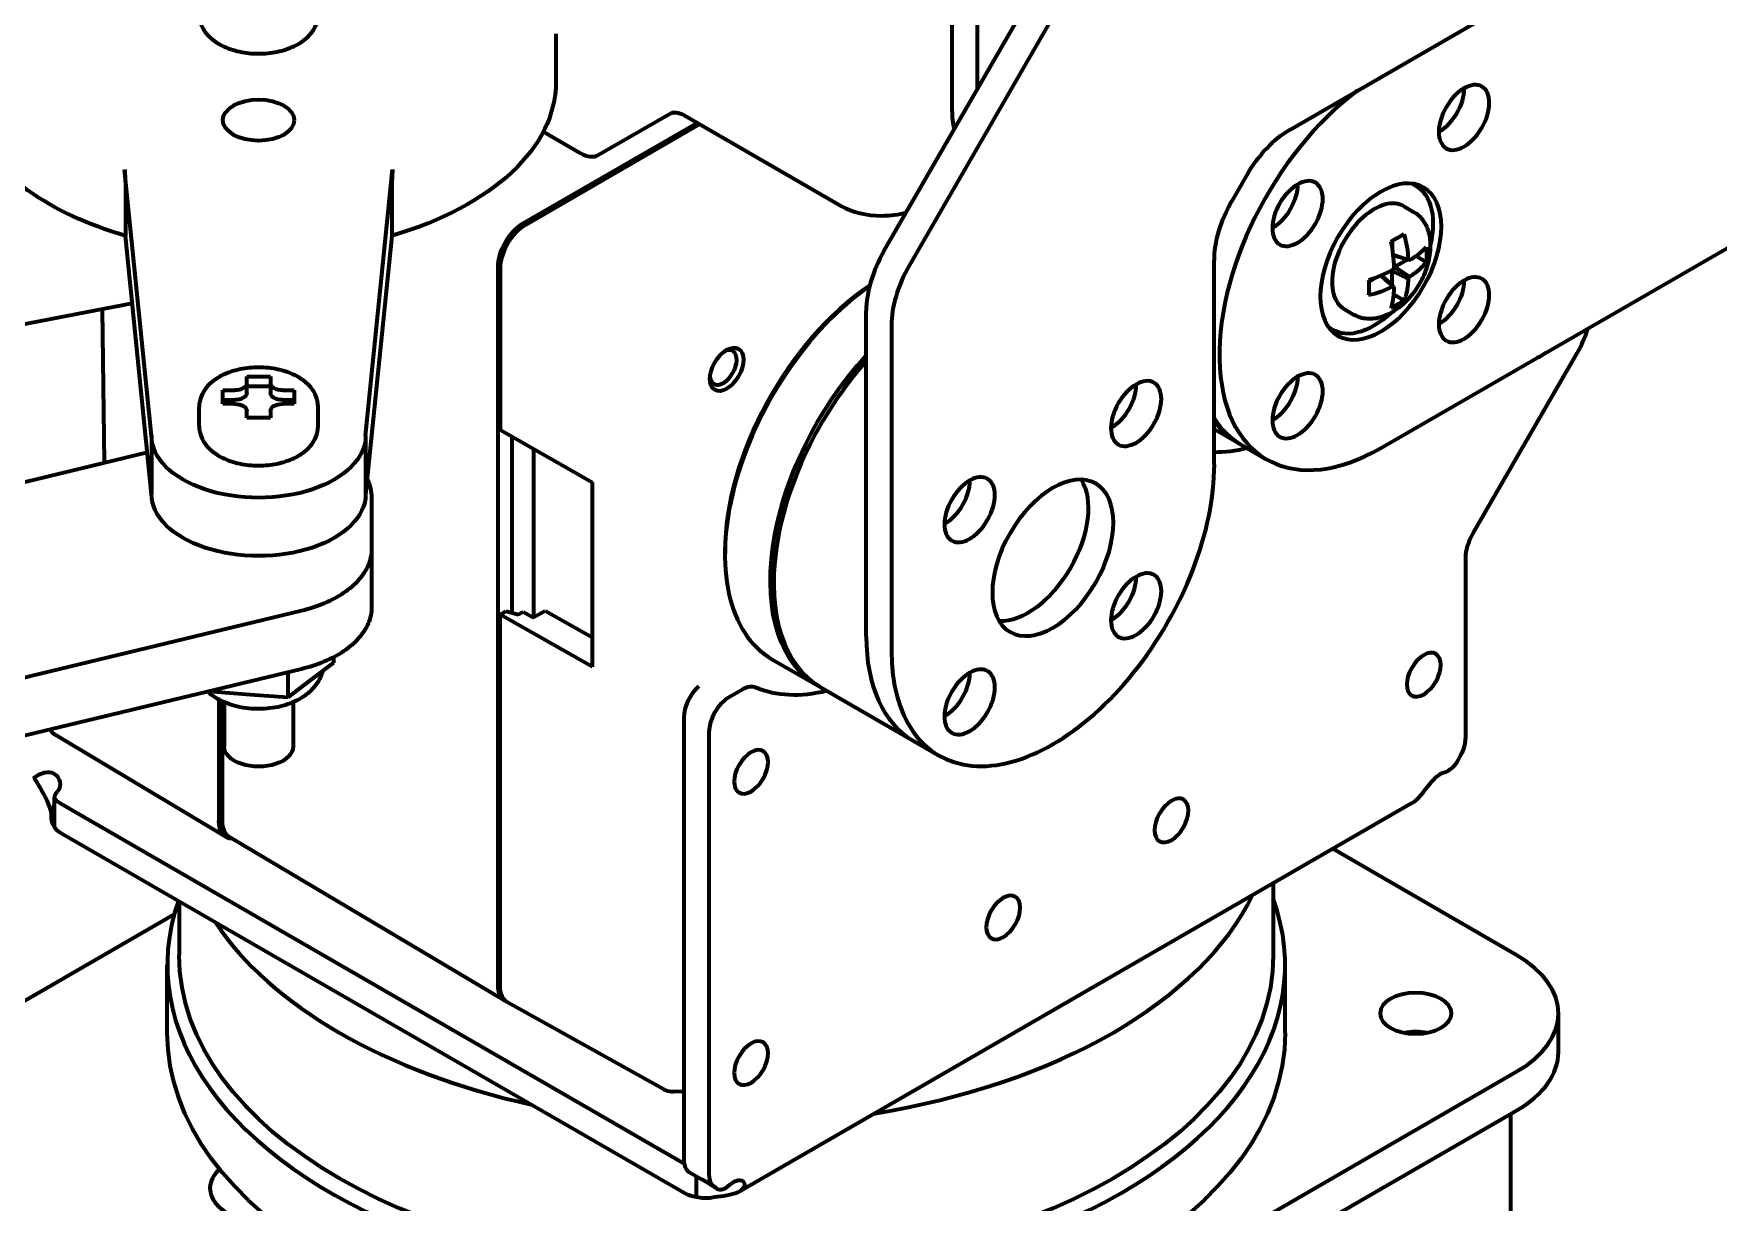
# Model space of a CAD drawing. Header units: millimetres. Extents: x 0 to 1189, y 0 to 841.
# Drawn here: x 623.7 to 694.5, y 293.3 to 342.4 of the extents above; entities that cross this region are included whole.
import ezdxf

# ---------------------------------------------------------------- set-up
doc = ezdxf.new("R2010")
doc.units = ezdxf.units.MM
doc.header["$LTSCALE"] = 0.75
doc.layers.add('Visible', color=7, linetype='Continuous', lineweight=70)

msp = doc.modelspace()

# ---------------------------------------------------------------- linework, layer by layer
at = {"layer": 'Visible', "extrusion": (0, 0.816497, 0.57735)}
for p, q in [((676.477, 338.407), (751.366, 381.645)), ((680.301, 325.021), (736.611, 357.531)), ((659.41, 333.298), (668.344, 348.773)), ((669.405, 348.16), (660.47, 332.685)), ((662.27, 347.311), (662.27, 339.228)), ((663.331, 346.698), (663.331, 340.09)), ((645.615, 342.442), (645.615, 340.401)), ((651.565, 338.693), (644.228, 334.457)), ((651.668, 338.633), (644.331, 334.398)), ((647.406, 337.345), (650.404, 339.076)), ((651.004, 339.016), (657.621, 335.196)), ((645.087, 338.325), (646.656, 337.419)), ((628.615, 325.53), (627.481, 336.733)), ((637.615, 325.53), (638.749, 336.733)), ((674.047, 335.416), (674.677, 336.507)), ((627.515, 335.99), (627.515, 333.949)), ((638.715, 335.99), (638.715, 333.949)), ((681.769, 336.053), (681.63, 336.133)), ((681.269, 335.187), (681.693, 334.942)), ((628.615, 323.081), (627.515, 333.949)), ((638.715, 333.949), (637.615, 323.081)), ((680.785, 333.729), (680.785, 333.365)), ((680.883, 332.636), (681.413, 332.942)), ((682.207, 332.84), (681.769, 333.094)), ((643.168, 332.62), (643.168, 302.467)), ((643.271, 332.561), (643.271, 325.784)), ((673.301, 324.327), (673.301, 332.907)), ((680.785, 331.854), (680.785, 332.467)), ((679.79, 332.005), (680.105, 332.187)), ((627.805, 331.091), (613.899, 328.415)), ((626.631, 324.408), (626.553, 330.851)), ((678.769, 330.857), (679.193, 330.612)), ((681.27, 331.218), (680.832, 331.471)), ((658.664, 317.101), (658.664, 330.789)), ((659.725, 330.176), (659.725, 316.488)), ((678.269, 329.991), (678.13, 330.071)), ((684.183, 321.437), (688.554, 329.009)), ((632.615, 327.74), (632.615, 328.029)), ((632.615, 328.029), (633.615, 328.029)), ((633.615, 328.029), (633.615, 327.74)), ((631.615, 326.874), (631.615, 327.452)), ((631.615, 327.452), (632.115, 327.452)), ((632.615, 327.332), (632.615, 327.74)), ((632.615, 327.621), (633.615, 327.621)), ((633.615, 327.74), (633.615, 327.332)), ((634.115, 327.452), (634.615, 327.452)), ((634.615, 327.452), (634.615, 326.874)), ((630.615, 325.938), (630.615, 326.755)), ((631.615, 327.044), (632.115, 327.044)), ((632.115, 326.874), (631.615, 326.874)), ((632.615, 326.297), (632.615, 326.586)), ((633.615, 326.586), (633.615, 326.297)), ((634.115, 327.044), (634.615, 327.044)), ((634.615, 326.874), (634.115, 326.874)), ((635.615, 325.938), (635.615, 326.755)), ((633.615, 326.297), (632.615, 326.297)), ((628.615, 325.53), (628.615, 323.081)), ((637.615, 325.53), (637.615, 323.081)), ((643.271, 325.784), (647.158, 323.578)), ((643.765, 325.503), (643.765, 318.09)), ((673.301, 325.815), (674.299, 325.239)), ((674.441, 325.157), (675.501, 324.545)), ((615.195, 321.654), (628.437, 324.843)), ((644.684, 317.904), (644.684, 324.982)), ((647.158, 315.822), (647.158, 323.578)), ((637.865, 322.917), (637.865, 320.794)), ((637.865, 320.468), (637.865, 318.345)), ((652.724, 320.693), (652.724, 320.53)), ((683.872, 312.864), (683.872, 320.392)), ((634.914, 318.176), (618.257, 314.164)), ((643.271, 318.027), (643.508, 318.164)), ((643.508, 318.164), (644.027, 318.015)), ((644.027, 318.015), (644.239, 318.137)), ((644.239, 318.137), (644.663, 317.892)), ((644.663, 317.892), (645.166, 318.182)), ((645.166, 318.182), (647.158, 317.052)), ((647.158, 315.822), (643.271, 318.027)), ((643.271, 302.4), (643.271, 318.027)), ((636.265, 315.987), (635.301, 315.259)), ((636.265, 316.222), (636.265, 315.987)), ((654.713, 316.135), (656.622, 315.033)), ((634.914, 315.726), (618.257, 311.715)), ((634.338, 315.587), (634.338, 314.53)), ((635.301, 315.259), (634.338, 314.53)), ((631.188, 314.765), (631.149, 314.819)), ((631.188, 314.829), (631.188, 314.765)), ((632.763, 314.647), (631.188, 314.765)), ((634.338, 314.53), (632.763, 314.647)), ((653.458, 314.871), (652.901, 314.549)), ((656.763, 314.951), (660.652, 312.706)), ((631.441, 314.443), (631.441, 309.344)), ((631.582, 314.372), (631.582, 309.344)), ((631.665, 314.334), (631.665, 312.466)), ((634.565, 314.334), (634.565, 312.466)), ((650.992, 313.692), (650.992, 295.105)), ((631.745, 308.661), (624.56, 312.956)), ((652.052, 313.079), (652.052, 294.492)), ((660.652, 312.706), (661.713, 312.093)), ((624.538, 309.78), (624.538, 310.319)), ((624.538, 309.094), (624.538, 309.78)), ((651.008, 294.924), (624.798, 310.056)), ((681.607, 310.083), (653.323, 293.753)), ((651.057, 293.67), (624.798, 308.831)), ((643.473, 301.783), (631.887, 308.66)), ((686.011, 303.7), (678.282, 308.163)), ((675.777, 306.717), (675.777, 303.7)), ((629.563, 305.403), (616.715, 297.985)), ((629.777, 305.956), (629.777, 303.7)), ((629.277, 300.434), (629.277, 303.292)), ((676.277, 300.434), (676.277, 303.292)), ((650.167, 298.043), (643.588, 301.71)), ((687.769, 299.618), (687.769, 301.251)), ((650.656, 278.389), (686.011, 298.801)), ((650.992, 297.968), (650.558, 297.953)), ((650.656, 276.756), (686.011, 297.168)), ((685.769, 280.462), (685.769, 297.028)), ((651.215, 294.58), (652.276, 293.968)), ((651.513, 294.408), (651.513, 294.205)), ((651.513, 294.205), (651.513, 293.52))]:
    msp.add_line(p, q, dxfattribs=at)
at = {"layer": 'Visible', "extrusion": (-2e-16, 1e-16, -1)}
for centre, radius, start, end in [((-618.753, 335.964), 8.762, 174.9635, 179.82975), ((-679.192, 334.202), 3.637, 235.15506, 240.05362)]:
    msp.add_arc(centre, radius, start, end, dxfattribs=at)
at = {"layer": 'Visible'}
msp.add_arc((647.478, 335.964), 8.762, 174.9635, 179.82975, dxfattribs=at)
at = {"layer": 'Visible', "extrusion": (-2e-16, 0, -1)}
msp.add_arc((-678.102, 338.888), 5.816, 240.01918, 243.20634, dxfattribs=at)
at = {"layer": 'Visible', "extrusion": (-3e-16, 1e-16, -1)}
for centre, radius, start, end in [((-675.213, 332.516), 5.636, 167.89966, 179.16326), ((-678.471, 338.253), 5.08, 236.57045, 240.04959)]:
    msp.add_arc(centre, radius, start, end, dxfattribs=at)
at = {"layer": 'Visible', "extrusion": (-2e-16, -1e-16, -1)}
for centre, radius, start, end in [((-677.719, 332.873), 3.73, 162.19438, 178.88934), ((-674.322, 331.758), 5.474, 176.68629, 183.30161), ((-636.145, 320.468), 1.72, 174.55083, 179.9979)]:
    msp.add_arc(centre, radius, start, end, dxfattribs=at)
at = {"layer": 'Visible', "extrusion": (-1e-16, 0, -1)}
for centre, radius, start, end in [((-678.383, 333.156), 3.837, 175.27296, 184.71498), ((-678.054, 337.437), 5.635, 240.83669, 252.10039), ((-678.999, 335.088), 3.73, 241.11076, 257.80551), ((-679.01, 334.514), 3.997, 240.01502, 244.62204), ((-636.088, 322.916), 1.777, 153.51802, 179.96229)]:
    msp.add_arc(centre, radius, start, end, dxfattribs=at)
at = {"layer": 'Visible', "extrusion": (0, 1e-16, -1)}
msp.add_arc((-622.32, 310.338), 2.218, 180.85842, 194.35731, dxfattribs=at)
at = {"layer": 'Visible', "extrusion": (-1e-16, -2e-16, -1)}
for centre, major_axis, start_param, end_param in [((633.115, 340.401), (12.5, 0), 0, 1.106269), ((683.801, 338.921), (0.75, 1.299), 1.570796326794789, 7.853981633974376), ((633.115, 340.401), (12.5, 0), 2.035323, 2.883175), ((676.801, 334.88), (0.75, 1.299), 1.570796326794429, 7.853981633974015), ((680.584, 332.696), (0.254, 0.441), -0.064091, 0.193544), ((680.584, 332.696), (0.254, 0.441), 2.948052, 3.205684), ((683.801, 330.838), (0.75, 1.299), 1.570796326794866, 7.853981633974452), ((676.801, 326.797), (0.75, 1.299), 1.570796326794861, 7.853981633974447), ((679.099, 333.553), (4.8, 8.314), 3.126861, 3.380141), ((676.801, 334.88), (5.5, 9.526), 2.631557, 2.822915), ((633.115, 312.466), (1.45, 0), 0, 3.141593), ((625.506, 310.464), (-1, 0), -0.785398, -0.253895), ((625.506, 309.239), (-1, 0), -0.785398, -0.253895)]:
    msp.add_ellipse(centre, major_axis=major_axis, ratio=0.57735, start_param=start_param, end_param=end_param, dxfattribs=at)
at = {"layer": 'Visible'}
for centre, major_axis, ratio, start_param, end_param in [((680.301, 332.859), (4.8, 8.314), 0.57735, 0.929861, 3.926991), ((665.134, 340.881), (2.025, 3.508), 0.57735, 2.356194, 2.619629), ((646.656, 338.644), (-0.75, 1.299), 0.57735, 2.356194, 3.141593), ((659.318, 336.176), (2.4, 0), 0.57735, 3.926991, 4.712389), ((680.019, 333.022), (1.25, 2.165), 0.57735, 0, 3.141593), ((644.228, 333.233), (0.75, 1.299), 0.57735, 0.785388, 2.356205), ((644.331, 333.173), (0.75, 1.299), 0.577394, 0.785436, 2.356156), ((661.21, 332.259), (1.8, 3.118), 0.57735, 1.570796, 2.356194), ((681.148, 332.37), (0.325, 0.563), 0.57735, -0.073074, 0.073074), ((662.27, 331.646), (1.8, 3.118), 0.57735, 1.570796, 2.356194), ((681.148, 332.37), (0.325, 0.563), 0.57735, 1.497722, 1.643871), ((681.148, 332.37), (0.325, 0.563), 0.57735, 4.639315, 4.785463), ((659.513, 324.449), (4.8, 8.314), 0.57735, 0.889759, 3.141593), ((659.371, 324.531), (4.7, 8.141), 0.57735, 0.869912, 2.356194), ((681.148, 332.37), (0.325, 0.563), 0.57735, 3.068518, 3.214667), ((687.054, 329.875), (1.5, 2.598), 0.57735, -1.570796, -1.18619), ((652.654, 328.409), (0.4, 0.693), 0.57735, 2.474482, 6.950296), ((661.563, 323.265), (4.8, 8.314), 0.57735, 1.226663, 3.141593), ((679.241, 333.471), (4.8, 8.314), 0.57735, 2.861555, 3.141593), ((666.513, 320.407), (4.8, 8.314), 0.57735, 2.356194, 5.497787), ((665.452, 321.02), (4.8, 8.314), 0.57735, 2.356194, 3.141593), ((665.452, 321.02), (4.8, 8.314), 0.57735, 2.356194, 3.141593), ((651.84, 314.182), (0.6, 1.039), 0.57735, 1.047446, 2.356194), ((652.901, 313.569), (0.6, 1.039), 0.57735, 0.785398, 2.356194), ((653.458, 313.891), (0.6, 1.039), 0.57735, 0.068882, 0.785398), ((625.317, 314.251), (0.75, 1.299), 0.577306, 2.787172, 3.132867), ((683.024, 312.374), (0.6, 1.039), 0.57735, -1.270554, -0.785398), ((683.149, 312.37), (0.5, 0.866), 0.57735, 4.69818, 5.012631), ((632.642, 309.956), (0.75, 1.299), 0.57735, 2.356184, 3.134611), ((652.777, 303.292), (-23.5, 0), 0.57735, -0.199208, 3.348244), ((652.777, 309.824), (23, 0), 0.57735, -1.295775, -0.275021), ((652.777, 309.824), (-23, 0), 0.57735, 0.365287, 1.20551), ((681.769, 301.251), (6, 0), 0.57735, -0.785398, 0.785398), ((644.228, 303.079), (0.75, 1.299), 0.57735, 2.356184, 3.183195), ((681.769, 299.618), (-6, 0), 0.57735, 2.356194, 3.141593), ((633.671, 293.894), (2.6, 0), 0.57735, 2.574235, 4.779307), ((651.84, 295.595), (0.6, 1.039), 0.57735, 2.356194, 2.84135), ((651.715, 295.446), (0.5, 0.866), 0.57735, 2.84135, 3.141593), ((652.901, 294.982), (0.6, 1.039), 0.57735, 2.356194, 2.84135), ((652.776, 294.834), (0.5, 0.866), 0.57735, 2.84135, 3.155801)]:
    msp.add_ellipse(centre, major_axis=major_axis, ratio=ratio, start_param=start_param, end_param=end_param, dxfattribs=at)
at = {"layer": 'Visible', "extrusion": (0, -2e-16, -1)}
for centre in [(682.741, 339.533), (675.741, 335.492), (682.741, 331.451), (675.741, 327.409)]:
    msp.add_ellipse(centre, major_axis=(0.75, 1.299), ratio=0.57735, start_param=0.785398, end_param=2.356194, dxfattribs=at)
at = {"layer": 'Visible'}
for centre, major_axis in [((633.115, 338.809), (1.5, 0)), ((652.795, 328.327), (0.5, 0.866))]:
    msp.add_ellipse(centre, major_axis=major_axis, ratio=0.57735, dxfattribs=at)
at = {"layer": 'Visible', "extrusion": (-2e-16, -2e-16, -1)}
for centre, major_axis, start_param, end_param in [((651.004, 338.037), (-0.6, 1.039), 0, 0.785398), ((676.477, 335.468), (1.8, 3.118), 4.712389, 5.497787), ((680.019, 333.022), (1.75, 3.031), 2.054421, 3.240242), ((687.054, 329.875), (0.6, 1.039), 2.133785, 2.578604), ((670.013, 326.47), (0.75, 1.299), 1.57079632679345, 7.853981633973036), ((668.952, 327.082), (0.75, 1.299), 0.785398, 2.356194), ((633.115, 325.53), (4.5, 0), 0, 3.141593), ((663.013, 322.428), (0.75, 1.299), 1.570796326789761, 7.853981633969347), ((633.115, 323.081), (4.5, 0), 0, 3.141593), ((661.952, 323.04), (0.75, 1.299), 0.785398, 2.356194), ((670.013, 318.387), (0.75, 1.299), 1.570796326789832, 7.853981633969418), ((668.952, 318.999), (0.75, 1.299), 0.785398, 2.356194), ((663.013, 314.345), (0.75, 1.299), 1.570796326790192, 7.853981633969778), ((661.952, 314.958), (0.75, 1.299), 0.785398, 2.356194), ((652.777, 303.7), (-23, 0), 3.141593, 6.283185), ((681.769, 299.618), (-1.5, 0), 1.230959, 1.910633)]:
    msp.add_ellipse(centre, major_axis=major_axis, ratio=0.57735, start_param=start_param, end_param=end_param, dxfattribs=at)
at = {"layer": 'Visible', "extrusion": (-1e-16, -3e-16, -1)}
for centre, major_axis, ratio, start_param, end_param in [((680.301, 332.859), (1.8, 3.118), 0.57735, 1.57079632679565, 7.853981633975235), ((661.422, 323.347), (4.8, 8.314), 0.57735, 3.126861, 5.079441), ((668.952, 318.999), (0.75, 1.299), 0.57735, 0.785398, 2.356194), ((661.952, 314.958), (0.75, 1.299), 0.57735, 0.785398, 2.356194), ((632.501, 309.957), (0.75, 1.299), 0.577306, 2.838399, 3.926953), ((644.331, 303.012), (0.75, 1.299), 0.577306, 3.132867, 3.926953), ((681.769, 301.251), (1.5, 0), 0.57735, 1.570796326794917, 7.853981633974504), ((651.765, 294.078), (1, 0), 0.57735, 1.82469, 2.356194)]:
    msp.add_ellipse(centre, major_axis=major_axis, ratio=ratio, start_param=start_param, end_param=end_param, dxfattribs=at)
at = {"layer": 'Visible', "extrusion": (-2e-16, -3e-16, -1)}
for centre, major_axis, start_param, end_param in [((680.019, 333.022), (1.75, 3.031), -0.09865, 1.087174), ((680.584, 332.696), (0.254, 0.441), 1.377255, 1.76434), ((634.115, 327.74), (0.5, 0), 1.570796, 3.141593), ((634.115, 327.332), (0.5, 0), 1.570796, 3.141593), ((632.115, 326.586), (0.5, 0), -1.570796, 0)]:
    msp.add_ellipse(centre, major_axis=major_axis, ratio=0.57735, start_param=start_param, end_param=end_param, dxfattribs=at)
at = {"layer": 'Visible', "extrusion": (-2e-16, 0, -1)}
msp.add_ellipse((675.847, 334.377), major_axis=(1.8, 3.118), ratio=0.57735, start_param=3.926991, end_param=4.712389, dxfattribs=at)
at = {"layer": 'Visible', "extrusion": (-5e-16, 0, -1)}
for centre, major_axis, start_param, end_param in [((680.443, 332.777), (1.25, 2.165), 0, 0.000507), ((665.452, 321.02), (1.8, 3.118), 0.299066, 2.842527)]:
    msp.add_ellipse(centre, major_axis=major_axis, ratio=0.57735, start_param=start_param, end_param=end_param, dxfattribs=at)
at = {"layer": 'Visible', "extrusion": (-1e-16, -4e-16, -1)}
msp.add_ellipse((680.443, 332.777), major_axis=(1.25, 2.165), ratio=0.577351, start_param=3.141085, end_param=3.141593, dxfattribs=at)
at = {"layer": 'Visible', "extrusion": (-2e-16, -1e-16, -1)}
for centre, major_axis, start_param, end_param in [((632.115, 327.74), (0.5, 0), 0, 1.570796), ((632.115, 327.332), (0.5, 0), 0, 1.570796), ((634.115, 326.586), (0.5, 0), 3.141593, 4.712389), ((666.513, 320.407), (1.8, 3.118), 1.570796326794926, 7.853981633974512)]:
    msp.add_ellipse(centre, major_axis=major_axis, ratio=0.57735, start_param=start_param, end_param=end_param, dxfattribs=at)
at = {"layer": 'Visible', "extrusion": (-3e-16, -2e-16, -1)}
for centre, start_param, end_param in [((668.952, 327.082), 0.785399, 2.356194), ((661.952, 323.04), 0.785398, 2.356194), ((684.933, 321.004), 3.926991, 4.712389)]:
    msp.add_ellipse(centre, major_axis=(0.75, 1.299), ratio=0.57735, start_param=start_param, end_param=end_param, dxfattribs=at)
at = {"layer": 'Visible', "extrusion": (0, -3e-16, -1)}
msp.add_ellipse((665.452, 321.02), major_axis=(1.8, 3.118), ratio=0.57735, start_param=0.299066, end_param=2.842527, dxfattribs=at)
at = {"layer": 'Visible', "extrusion": (-1e-16, -1e-16, -1)}
for centre, major_axis, start_param, end_param in [((682.104, 315.488), (0.505, 0.875), 1.570796326793453, 7.853981633973039), ((653.82, 311.406), (0.505, 0.875), 1.570796326790969, 7.853981633970556), ((671.498, 309.364), (0.505, 0.875), 1.57079632679334, 7.853981633972926), ((664.427, 305.282), (0.505, 0.875), 1.570796326793926, 7.853981633973512), ((681.769, 299.618), (-1.5, 0), 1.230959, 1.910633), ((653.82, 299.158), (0.505, 0.875), 1.570796326797045, 7.853981633976632)]:
    msp.add_ellipse(centre, major_axis=major_axis, ratio=0.57735, start_param=start_param, end_param=end_param, dxfattribs=at)
at = {"layer": 'Visible', "extrusion": (-3e-16, -1e-16, -1)}
msp.add_ellipse((659.123, 324.674), major_axis=(5.5, 9.526), ratio=0.57735, start_param=2.631557, end_param=3.072711, dxfattribs=at)
at = {"layer": 'Visible', "extrusion": (-1e-16, 1e-16, -1)}
msp.add_ellipse((652.777, 300.434), major_axis=(-23.5, 0), ratio=0.57735, start_param=3.141593, end_param=6.283185, dxfattribs=at)
at = {"layer": 'Visible'}
for points, knots in [([(630.615, 343.259), (630.615, 343.099), (630.649, 342.94), (630.778, 342.633), (630.877, 342.489), (631.141, 342.21), (631.315, 342.082), (631.724, 341.861), (631.964, 341.772), (632.47, 341.648), (632.737, 341.613), (633.271, 341.598), (633.539, 341.618), (634.054, 341.71), (634.302, 341.783), (634.759, 341.984), (634.967, 342.112), (635.304, 342.42), (635.439, 342.596), (635.582, 342.944), (635.615, 343.101), (635.615, 343.259)], [0, 0, 0, 0, 0.237538, 0.237538, 0.499074, 0.499074, 0.817387, 0.817387, 1.170534, 1.170534, 1.522722, 1.522722, 1.871423, 1.871423, 2.222188, 2.222188, 2.576874, 2.576874, 2.907111, 2.907111, 3.141593, 3.141593, 3.141593, 3.141593]), ([(680.764, 330.724), (680.55, 330.601), (680.323, 330.513), (679.898, 330.437), (679.691, 330.44), (679.394, 330.515), (679.289, 330.557), (679.194, 330.612)], [0, 0, 0, 0, 0.0800916, 0.0800916, 0.153468, 0.153468, 0.1957414, 0.1957414, 0.1957414, 0.1957414]), ([(635.615, 326.755), (635.615, 326.915), (635.581, 327.074), (635.453, 327.38), (635.354, 327.525), (635.09, 327.804), (634.916, 327.932), (634.506, 328.153), (634.267, 328.242), (633.76, 328.366), (633.494, 328.401), (632.959, 328.415), (632.692, 328.396), (632.176, 328.304), (631.928, 328.231), (631.472, 328.03), (631.264, 327.902), (630.926, 327.594), (630.792, 327.417), (630.648, 327.07), (630.615, 326.913), (630.615, 326.755)], [3.141593, 3.141593, 3.141593, 3.141593, 3.379131, 3.379131, 3.640667, 3.640667, 3.95898, 3.95898, 4.312126, 4.312126, 4.664314, 4.664314, 5.013016, 5.013016, 5.36378, 5.36378, 5.718467, 5.718467, 6.048703, 6.048703, 6.283185, 6.283185, 6.283185, 6.283185]), ([(630.615, 325.938), (630.615, 325.778), (630.649, 325.619), (630.778, 325.313), (630.877, 325.169), (631.141, 324.889), (631.315, 324.762), (631.724, 324.54), (631.964, 324.451), (632.47, 324.327), (632.737, 324.293), (633.271, 324.278), (633.539, 324.297), (634.054, 324.39), (634.302, 324.463), (634.759, 324.663), (634.967, 324.792), (635.304, 325.099), (635.439, 325.276), (635.582, 325.623), (635.615, 325.78), (635.615, 325.938)], [0, 0, 0, 0, 0.237538, 0.237538, 0.499074, 0.499074, 0.817387, 0.817387, 1.170534, 1.170534, 1.522722, 1.522722, 1.871423, 1.871423, 2.222188, 2.222188, 2.576874, 2.576874, 2.907111, 2.907111, 3.141593, 3.141593, 3.141593, 3.141593]), ([(637.865, 320.794), (637.865, 320.561), (637.817, 320.329), (637.632, 319.883), (637.496, 319.67), (637.147, 319.274), (636.935, 319.091), (636.448, 318.761), (636.174, 318.614), (635.576, 318.362), (635.253, 318.257), (634.914, 318.176)], [0.91878, 0.91878, 0.91878, 0.91878, 1.153903, 1.153903, 1.389026, 1.389026, 1.624149, 1.624149, 1.859272, 1.859272, 2.094395, 2.094395, 2.094395, 2.094395]), ([(635.81, 315.644), (635.798, 315.597), (635.783, 315.551), (635.698, 315.318), (635.598, 315.15), (635.336, 314.826), (635.167, 314.68), (634.755, 314.408), (634.504, 314.296), (633.96, 314.127), (633.665, 314.075), (633.073, 314.038), (632.776, 314.052), (632.195, 314.145), (631.912, 314.225), (631.402, 314.45), (631.172, 314.59), (630.967, 314.776)], [5.78538, 5.78538, 5.78538, 5.78538, 5.839494, 5.839494, 6.066203, 6.066203, 6.348928, 6.348928, 6.708085, 6.708085, 7.09361, 7.09361, 7.473772, 7.473772, 7.856131, 7.856131, 8.205947, 8.205947, 8.205947, 8.205947]), ([(623.643, 311.143), (623.944, 311.375), (624.291, 311.463), (624.512, 311.335), (624.712, 311.218), (624.822, 310.956), (624.74, 310.73), (624.72, 310.675), (624.689, 310.621), (624.648, 310.57)], [0, 0, 0, 0, 1.344405, 1.344405, 1.344405, 2.563881, 2.563881, 2.563881, 2.858774, 2.858774, 2.858774, 2.858774]), ([(681.607, 310.083), (681.859, 310.232), (682.128, 310.608), (682.372, 310.913), (682.574, 311.166), (682.781, 311.348), (682.958, 311.382)], [-1.811576, -1.811576, -1.811576, -1.811576, -0.82027, -0.82027, -0.82027, 0, 0, 0, 0]), ([(652.922, 294.041), (653.174, 294.272), (653.441, 294.285), (653.523, 294.142), (653.599, 294.009), (653.47, 293.79), (653.157, 293.677), (652.878, 293.576), (652.483, 293.55), (652.157, 293.496)], [-2.858774, -2.858774, -2.858774, -2.858774, -1.821158, -1.821158, -1.821158, -0.857448, -0.857448, -0.857448, 0, 0, 0, 0])]:
    msp.add_open_spline(points, degree=3, knots=knots, dxfattribs=at)
at = {"layer": 'Visible', "extrusion": (-2.5613e-12, 2.1146e-11, -1)}
msp.add_open_spline([(659.318, 334.79), (659.673, 334.79), (660.027, 334.838), (660.348, 334.926)], degree=3, dxfattribs=at)
at = {"layer": 'Visible', "extrusion": (9.869e-13, -5.409e-13, -1)}
msp.add_open_spline([(681.694, 334.942), (681.834, 334.861), (681.96, 334.748), (682.16, 334.481), (682.237, 334.325), (682.348, 333.974), (682.378, 333.772), (682.385, 333.341), (682.357, 333.105), (682.242, 332.614), (682.145, 332.353), (681.891, 331.848), (681.726, 331.599), (681.349, 331.159), (681.133, 330.963), (680.857, 330.78), (680.811, 330.751), (680.764, 330.724)], degree=3, knots=[0, 0, 0, 0, 0.062176, 0.062176, 0.1240525, 0.1240525, 0.1916086, 0.1916086, 0.2650337, 0.2650337, 0.3475258, 0.3475258, 0.4350795, 0.4350795, 0.5233062, 0.5233062, 0.5409803, 0.5409803, 0.5409803, 0.5409803], dxfattribs=at)
at = {"layer": 'Visible'}
for points, degree in [([(680.813, 333.148), (681.108, 333.055), (681.448, 332.945)], 2), ([(681.496, 332.917), (681.168, 333.017), (680.883, 333.1)], 2), ([(681.496, 332.224), (681.168, 332.447), (680.883, 332.636)], 2), ([(624.538, 310.319), (624.539, 310.389), (624.577, 310.48), (624.648, 310.57)], 3), ([(624.538, 309.094), (624.438, 309.223), (624.392, 309.379), (624.406, 309.517)], 3), ([(652.369, 293.886), (652.17, 294.017), (651.967, 294.145), (651.76, 294.266)], 3)]:
    msp.add_open_spline(points, degree=degree, dxfattribs=at)
at = {"layer": 'Visible', "extrusion": (8.1807e-12, -1.29534e-11, -1)}
msp.add_open_spline([(681.496, 332.917), (681.599, 332.98), (681.694, 333.041), (682.016, 333.268), (682.137, 333.391), (682.207, 333.472)], degree=3, knots=[-0.07172436, -0.07172436, -0.07172436, -0.07172436, -0.05139021, -0.05139021, -0.00000932, -0.00000932, -0.00000932, -0.00000932], dxfattribs=at)
at = {"layer": 'Visible', "extrusion": (4.30511e-10, 4.7444e-10, -1)}
msp.add_open_spline([(680.8, 331.823), (680.535, 332.062), (680.308, 332.271)], degree=2, dxfattribs=at)
at = {"layer": 'Visible', "extrusion": (7.53944e-11, 7.96772e-11, -1)}
msp.add_open_spline([(680.848, 331.795), (680.598, 332.03), (680.384, 332.235)], degree=2, dxfattribs=at)
at = {"layer": 'Visible', "extrusion": (-5.20011e-11, -1.06236e-10, -1)}
msp.add_open_spline([(681.448, 332.142), (681.092, 332.315), (680.785, 332.467)], degree=2, dxfattribs=at)
at = {"layer": 'Visible', "extrusion": (-2.8405e-12, 1.9882e-12, -1)}
msp.add_open_spline([(681.496, 332.224), (681.599, 332.288), (681.694, 332.352), (682.016, 332.596), (682.137, 332.742), (682.207, 332.84)], degree=3, knots=[-0.0717221, -0.0717221, -0.0717221, -0.0717221, -0.05138297, -0.05138297, -0.00000932, -0.00000932, -0.00000932, -0.00000932], dxfattribs=at)
at = {"layer": 'Visible', "extrusion": (-7.382e-12, 9.658e-13, -1)}
msp.add_open_spline([(680.848, 331.795), (680.846, 331.675), (680.84, 331.562), (680.804, 331.169), (680.759, 331.003), (680.723, 330.902)], degree=3, knots=[0.0000011, 0.0000011, 0.0000011, 0.0000011, 0.0449832, 0.0449832, 0.1586011, 0.1586011, 0.1586011, 0.1586011], dxfattribs=at)
at = {"layer": 'Visible', "extrusion": (1.62346e-11, -3.187e-12, -1)}
msp.add_open_spline([(681.448, 332.142), (681.445, 332.021), (681.437, 331.906), (681.386, 331.505), (681.321, 331.328), (681.27, 331.218)], degree=3, knots=[0.0000011, 0.0000011, 0.0000011, 0.0000011, 0.0449717, 0.0449717, 0.1586048, 0.1586048, 0.1586048, 0.1586048], dxfattribs=at)
at = {"layer": 'Visible', "extrusion": (-5.887e-13, 1.3e-12, -1)}
msp.add_open_spline([(637.865, 318.345), (637.865, 318.112), (637.817, 317.879), (637.632, 317.434), (637.496, 317.221), (637.147, 316.825), (636.935, 316.641), (636.448, 316.311), (636.174, 316.164), (635.576, 315.913), (635.253, 315.808), (634.914, 315.726)], degree=3, knots=[0.91878, 0.91878, 0.91878, 0.91878, 1.153903, 1.153903, 1.389026, 1.389026, 1.624149, 1.624149, 1.859272, 1.859272, 2.094395, 2.094395, 2.094395, 2.094395], dxfattribs=at)
at = {"layer": 'Visible', "extrusion": (3.6358e-12, -2.8762e-12, -1)}
msp.add_open_spline([(682.958, 311.382), (683.175, 311.424), (683.47, 311.675), (683.641, 312.069)], degree=3, dxfattribs=at)
at = {"layer": 'Visible', "extrusion": (-6.3841e-12, -2.5082e-12, -1)}
msp.add_open_spline([(624.406, 309.517), (624.434, 309.787), (624.233, 310.21), (623.978, 310.658), (623.878, 310.834), (623.776, 311.005), (623.673, 311.158)], degree=3, knots=[-2.858774, -2.858774, -2.858774, -2.858774, -1.852426, -1.852426, -1.852426, -1.457804, -1.457804, -1.457804, -1.457804], dxfattribs=at)
at = {"layer": 'Visible', "extrusion": (-2.1106e-12, -1.21705e-11, -1)}
msp.add_open_spline([(650.561, 297.951), (650.444, 297.947), (650.328, 297.968), (650.205, 298.023), (650.186, 298.032), (650.167, 298.043)], degree=3, knots=[0, 0, 0, 0, 0.04544224, 0.04544224, 0.05417395, 0.05417395, 0.05417395, 0.05417395], dxfattribs=at)
at = {"layer": 'Visible', "extrusion": (5.982e-13, 1.6771e-12, -1)}
msp.add_open_spline([(652.283, 293.964), (652.454, 293.767), (652.676, 293.816), (652.922, 294.041)], degree=3, dxfattribs=at)
at = {"layer": 'Visible', "extrusion": (-8.95e-14, -1.41862e-11, -1)}
msp.add_open_spline([(652.157, 293.496), (651.96, 293.463), (651.736, 293.462), (651.513, 293.52)], degree=3, dxfattribs=at)

doc.saveas('drawing.dxf')
